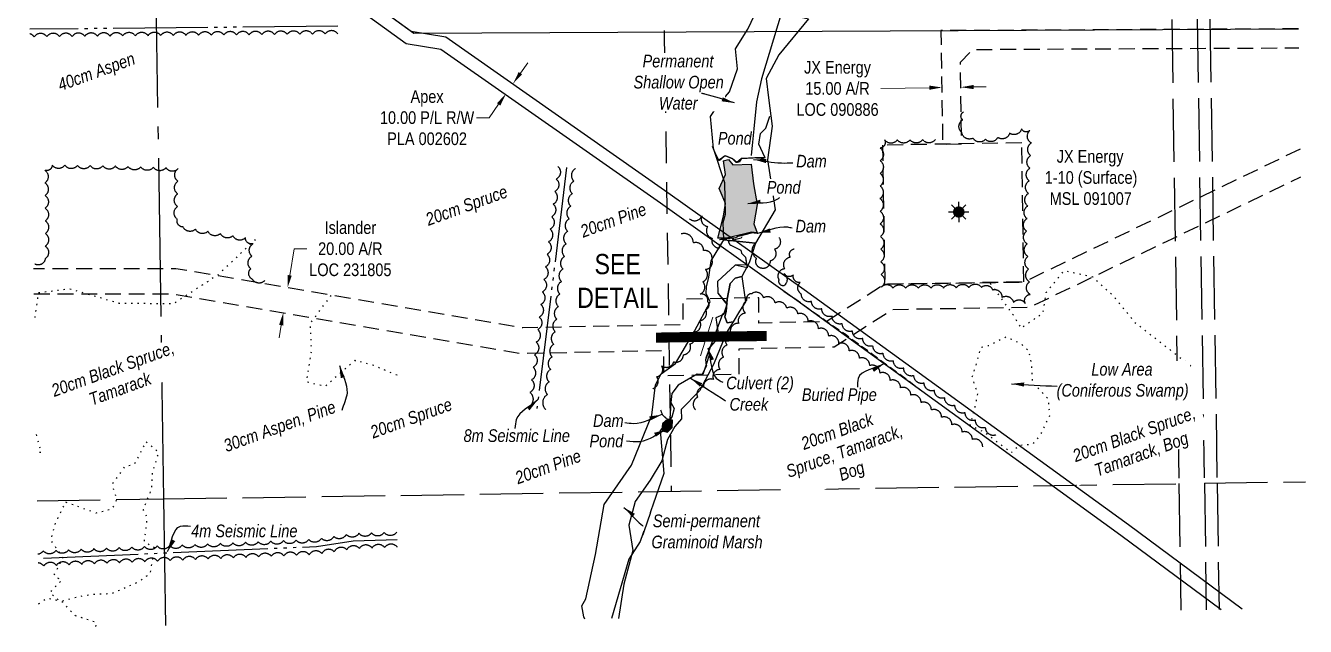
# Model space of a CAD drawing. Extents: x 564727 to 568675, y 6216178 to 6219010.
# Drawn here: x 565521 to 566532, y 6216178 to 6216653 of the extents above; entities that cross this region are included whole.
import ezdxf

# ---------------------------------------------------------------- set-up
doc = ezdxf.new("R2010")
doc.units = 0
doc.header["$LTSCALE"] = 5
for name, pattern in [('0', [1, 1, 0]), ('foc-ACCESSROAD', [3.75, 2.5, -1.25]), ('foc-LSD', [8, 5, -3]), ('foc-QUARTERLINE', [33, 25, -3, 2, -3]), ('foc-SEISMIC', [20.5, 15, -1, 0.5, -1, 0.5, -1, 0.5, -1]), ('foc-TOPO', [1, 0.2, -0.8]), ('foc-UNSURVEYED', [12.5, 10, -2.5]), ('UG_PIPE', [1.875, 1.25, -0.625])]:
    doc.linetypes.add(name, pattern=pattern)
for name, color, linetype, lineweight in [('AS-GENERAL', 48, 'Continuous', 18), ('C-AR-T', 13, 'Continuous', 9), ('F-AR-T', 190, 'Continuous', 9), ('F-RW-T', 190, 'Continuous', 9), ('F-WS-T', 190, 'Continuous', 9), ('T-TEXT', 48, 'Continuous', 18)]:
    doc.layers.add(name, color=color, linetype=linetype, lineweight=lineweight)
for name, color, linetype in [('AS-PIPE-UG', 44, 'UG_PIPE'), ('AS-PIPE-UG-T', 44, 'Continuous'), ('AS-ROADS', 254, 'Continuous'), ('AS-SEISMIC', 224, 'foc-SEISMIC'), ('C-AR', 13, 'foc-ACCESSROAD'), ('DETAIL-T', 7, 'Continuous'), ('F-AR', 190, 'foc-ACCESSROAD'), ('F-RW', 190, 'Continuous'), ('F-WS', 190, 'foc-ACCESSROAD'), ('F-WS-S', 190, 'Continuous'), ('L-QSEC', 8, 'foc-QUARTERLINE'), ('L-SECTION-LSD', 7, 'foc-LSD'), ('L-USEC', 7, 'foc-UNSURVEYED'), ('T-BUSH', 110, '0'), ('T-BUSH-T', 110, 'Continuous'), ('T-CREEK', 160, 'Continuous'), ('T-LOW-AREA', 48, 'foc-TOPO'), ('T-LOW-AREA-T', 48, 'Continuous'), ('T-VEGETATION CHANGE', 104, 'foc-TOPO'), ('T-WATER', 160, 'Continuous'), ('T-WATER-H', 133, 'Continuous'), ('T-WATER-T', 170, 'Continuous'), ('WETLAND', 143, 'Continuous'), ('WETLAND-T', 146, 'Continuous')]:
    doc.layers.add(name, color=color, linetype=linetype)
doc.styles.add('80CG', font='ARIALN.TTF', dxfattribs={"height": 10})
doc.styles.add('80L', font='ARIALN.TTF', dxfattribs={"height": 10})
doc.styles.add('80LS', font='ARIALNI.TTF', dxfattribs={"height": 10})
doc.styles.add('foc-LtypeFont', font='ARIALN.TTF', dxfattribs={"height": 7.35})
doc.linetypes.add('foc-TOPO-flowdirection-NOLINE', pattern='A,0,[">",foc-LtypeFont,S=0.3,R=0,X=0,Y=-0.945],-20,[">",foc-LtypeFont,S=0.3,R=0,X=0,Y=-0.945],0', length=20)
doc.dimstyles.new('Compass 5 000', dxfattribs={"dimscale": 5, "dimtxt": 9, "dimasz": 2, "dimexe": 0.2, "dimexo": 0.0625, "dimgap": 0.5, "dimtad": 0, "dimtih": 1, "dimtoh": 1, "dimzin": 0, "dimdsep": 46, "dimtxsty": '80CG', "dimcen": 0.1, "dimse1": 1, "dimse2": 1, "dimclrd": 256, "dimclrt": 256, "dimaunit": 1, "dimadec": 4, "dimazin": 0, "dimtfac": 0.06, "dimtofl": 0, "dimtmove": 0, "dimatfit": 1, "dimfxl": 0.2, "dimtolj": 1, "dimtzin": 0, "dimlwd": -1, "dimarcsym": 0})

# ---------------------------------------------------------------- blocks, each defined once
blk = doc.blocks.new('*D420')
at = {"layer": 'C-AR-T', "transparency": 16777216}
for p, q in [((565729.7, 6216456), (565733.3, 6216477)), ((565733.3, 6216477), (565743.3, 6216477)), ((565723, 6216416.6), (565721.3, 6216406.7))]:
    blk.add_line(p, q, dxfattribs=at)
for points in [[(565728, 6216456.3), (565731.3, 6216455.7), (565728, 6216446.2)], [(565721.3, 6216416.9), (565724.6, 6216416.3), (565724.6, 6216426.5)]]:
    blk.add_solid(points, dxfattribs=at)
at = {"layer": 'C-AR-T', "transparency": 16777216, "insert": (565777.6, 6216477), "char_height": 10, "attachment_point": 5, "style": '80CG'}
blk.add_mtext('\\A1;Islander\\P20.00 A/R\\PLOC 231805', dxfattribs=at)
blk = doc.blocks.new('*D421')
at = {"layer": 'F-AR-T', "transparency": 16777216}
for p, q in [((566235.1, 6216604.3), (566196.8, 6216603.7)), ((566270, 6216604.9), (566280, 6216605))]:
    blk.add_line(p, q, dxfattribs=at)
for points in [[(566235, 6216606), (566235.1, 6216602.7), (566245.1, 6216604.5)], [(566270, 6216606.5), (566270.1, 6216603.2), (566260, 6216604.7)]]:
    blk.add_solid(points, dxfattribs=at)
at = {"layer": 'F-AR-T', "transparency": 16777216, "insert": (566162.5, 6216603.7), "char_height": 10, "attachment_point": 5, "style": '80CG'}
blk.add_mtext('\\A1;JX Energy\\P15.00 A/R^JLOC 090886', dxfattribs=at)
blk = doc.blocks.new('*D423')
at = {"layer": 'F-RW-T', "transparency": 16777216}
for p, q in [((565911.9, 6216615.7), (565917.7, 6216623.9)), ((565894.7, 6216591.2), (565887.3, 6216580.6)), ((565887.3, 6216580.6), (565877.3, 6216580.6))]:
    blk.add_line(p, q, dxfattribs=at)
for points in [[(565910.6, 6216616.7), (565913.3, 6216614.8), (565906.2, 6216607.6)], [(565893.4, 6216592.1), (565896.1, 6216590.2), (565900.5, 6216599.4)]]:
    blk.add_solid(points, dxfattribs=at)
at = {"layer": 'F-RW-T', "transparency": 16777216, "insert": (565838.2, 6216580.6), "char_height": 10, "attachment_point": 5, "style": '80CG'}
blk.add_mtext('\\A1;Apex\\P10.00 P/L R/W^JPLA 002602', dxfattribs=at)
blk = doc.blocks.new('GAS')
h = blk.add_hatch(color=255)
h.dxf.hatch_style = 1
edge = h.paths.add_edge_path()
edge.add_arc((0, 0), 0.9, 0, 360)
for p, q in [((-0.81, 0), (-1.62, 0)), ((-0.57, 0.57), (-1.14, 1.14)), ((0, 0.81), (0, 1.62)), ((0.57, 0.57), (1.14, 1.14)), ((1.62, 0), (0.81, 0)), ((-0.57, -0.57), (-1.14, -1.14)), ((0, -0.81), (0, -1.62)), ((1.14, -1.14), (0.57, -0.57))]:
    blk.add_line(p, q)
blk.add_circle((0, 0), 0.8)

msp = doc.modelspace()

# ---------------------------------------------------------------- hatches: boundary and pattern name
at = {"layer": 'T-WATER-H'}
h = msp.add_hatch(color=256, dxfattribs=at)
h.dxf.hatch_style = 1
h.paths.add_polyline_path([(566099.074, 6216489.538), (566094.523, 6216490.007), (566089.377, 6216488.705), (566074.711, 6216485.45), (566068.051, 6216485.28), (566072.546, 6216502.743), (566073.876, 6216512.79), (566071.487, 6216519.071), (566068.881, 6216524.596), (566073.884, 6216535.688), (566072.29, 6216546.474), (566076.412, 6216547.668), (566079.817, 6216543.389), (566094.159, 6216543.844), (566096.097, 6216528.461), (566099.094, 6216512.002), (566096.487, 6216496.778)])
h = msp.add_hatch(color=256, dxfattribs=at)
h.dxf.hatch_style = 1
h.paths.add_polyline_path([(566028.428, 6216342.184), (566024.256, 6216338.584), (566023.63, 6216334.17), (566024.948, 6216332.806), (566028.058, 6216332.016), (566031.817, 6216335.638), (566032.242, 6216341.612)])

# ---------------------------------------------------------------- linework, layer by layer
at = {"layer": 'AS-GENERAL', "const_width": 1, "flags": 128}
for points in [[(566068.728, 6216546.786), (566070.34, 6216547.599), (566072.533, 6216549.907), (566073.932, 6216550.488), (566079.606, 6216548.146), (566082.483, 6216545.208), (566085.23, 6216545.832), (566086.791, 6216548.341), (566097.291, 6216548.931), (566103.793, 6216548.487), (566105.603, 6216549.278)], [(566099.441, 6216489.24), (566095.044, 6216489.724), (566089.486, 6216488.188), (566084.131, 6216486.999), (566082.078, 6216485.698), (566076.12, 6216485.219), (566069.193, 6216484.187)], [(566027.498, 6216342.659), (566024.145, 6216345.753), (566022.806, 6216349.604)]]:
    msp.add_lwpolyline(points, dxfattribs=at)
at = {"layer": 'AS-GENERAL', "flags": 128}
for points in [[(566054.287, 6216392.425), (566063.862, 6216422.987)], [(566058.55, 6216391.054), (566071.63, 6216424.556)]]:
    msp.add_lwpolyline(points, dxfattribs=at)
at = {"layer": 'AS-PIPE-UG', "flags": 128}
msp.add_lwpolyline([(566120.205, 6216443.353), (566130.298, 6216436.641), (566150.17, 6216422.278), (566168.44, 6216409.654), (566189.214, 6216394.496), (566211.264, 6216378.05), (566228.415, 6216365.325)], dxfattribs=at)
at = {"layer": 'AS-ROADS', "const_width": 7.996, "flags": 128}
msp.add_lwpolyline([(566019.051, 6216406.733), (566062.615, 6216407.521), (566106.454, 6216408.051)], dxfattribs=at)
at = {"layer": 'AS-SEISMIC', "flags": 128}
for points in [[(565767.596, 6216652.868), (565524.359, 6216650.526)], [(565948.493, 6216541.198), (565925.019, 6216350.845)], [(565814.503, 6216247.038), (565779.831, 6216245.962), (565750.833, 6216241.4), (565530.759, 6216232.059)]]:
    msp.add_lwpolyline(points, dxfattribs=at)
at = {"layer": 'C-AR', "flags": 128}
for points in [[(566528.102, 6216555.76), (566309.779, 6216450.744), (566199.83, 6216449.013), (566153.708, 6216419.404), (566100.362, 6216418.289), (566100.362, 6216438.284), (566040.39, 6216437.031), (566040.39, 6216417.035), (565913.939, 6216414.391), (565639.785, 6216461.238), (565527.254, 6216461.238)], [(565527.56, 6216441.247), (565638.089, 6216441.247), (565912.451, 6216394.365), (566024.907, 6216396.716), (566024.907, 6216376.721), (566084.88, 6216377.975), (566084.88, 6216397.97), (566159.763, 6216399.536), (566205.838, 6216429.114), (566314.486, 6216430.825), (566528.442, 6216533.741)]]:
    msp.add_lwpolyline(points, dxfattribs=at)
at = {"layer": 'F-AR', "flags": 128}
msp.add_lwpolyline([(566526.629, 6216650.851), (566244.168, 6216649.433), (566245.581, 6216559.697), (566260.573, 6216559.933), (566259.555, 6216624.522), (566269.393, 6216634.566), (566526.861, 6216635.859)], dxfattribs=at)
at = {"layer": 'F-RW', "flags": 128}
msp.add_lwpolyline([(565521.009, 6216869.516), (565827.652, 6216647.342), (566526.629, 6216650.851)], dxfattribs=at)
at = {"layer": 'F-WS'}
msp.add_lwpolyline([(566199.83, 6216449.013), (566309.766, 6216450.744), (566308.035, 6216560.68), (566198.099, 6216558.949)], close=True, dxfattribs=at)
at = {"layer": 'L-QSEC'}
for p, q in [((565618.315, 6217043.512), (565630.004, 6216279.234)), ((565630.004, 6216279.234), (565631.532, 6216179.292))]:
    msp.add_line(p, q, dxfattribs=at)
at = {"layer": 'L-SECTION-LSD'}
msp.add_line((566018.739, 6217089.528), (566031.116, 6216285.273), dxfattribs=at)
at = {"layer": 'L-USEC'}
for p, q in [((566419.777, 6217095.568), (566432.229, 6216291.312)), ((566439.882, 6217095.88), (566452.335, 6216291.623)), ((566449.939, 6217096.035), (566462.392, 6216291.779)), ((565630.004, 6216279.234), (566432.229, 6216291.312)), ((566432.229, 6216291.312), (566433.777, 6216191.369)), ((566452.335, 6216291.614), (566532.173, 6216292.816)), ((566452.335, 6216291.623), (566453.882, 6216191.672)), ((566462.392, 6216291.779), (566463.94, 6216191.823)), ((565530.061, 6216277.729), (565630.004, 6216279.234))]:
    msp.add_line(p, q, dxfattribs=at)
at = {"layer": 'T-BUSH', "flags": 128}
for points in [[(565767.654, 6216646.871, 0.52056705), (565757.659, 6216646.775, 0.52056705), (565747.664, 6216646.679, 0.52056705), (565737.669, 6216646.582, 0.52056705), (565727.674, 6216646.486, 0.52056705), (565717.679, 6216646.39, 0.52056705), (565707.684, 6216646.294, 0.52056705), (565697.689, 6216646.197, 0.52056705), (565687.694, 6216646.101, 0.52056705), (565677.699, 6216646.005, 0.52056705), (565667.704, 6216645.909, 0.52056705), (565657.709, 6216645.812, 0.52056705), (565647.714, 6216645.716, 0.52056705), (565637.719, 6216645.62, 0.52056705), (565627.724, 6216645.524, 0.52056705), (565617.729, 6216645.428, 0.52056705), (565607.734, 6216645.331, 0.52056705), (565597.739, 6216645.235, 0.52056705), (565587.744, 6216645.139, 0.52056705), (565577.749, 6216645.043, 0.52056705), (565567.754, 6216644.946, 0.52056705), (565557.759, 6216644.85, 0.52056705), (565547.764, 6216644.754, 0.52056705), (565537.769, 6216644.658, 0.52056705), (565527.774, 6216644.561, 0.17276972), (565524.414, 6216646.901, 0.17276972)], [(566239.745, 6216563.393, -0.52056705), (566229.75, 6216563.308, -0.52056705), (566219.754, 6216563.223, -0.52056705), (566209.759, 6216563.138, -0.52056705), (566199.764, 6216563.054, -0.52056705), (566196.168, 6216556.605, -0.52056705), (566196.136, 6216546.609, -0.52056705), (566196.105, 6216536.614, -0.52056705), (566196.074, 6216526.619, -0.52056705), (566196.042, 6216516.623, -0.52056705), (566196.092, 6216506.628, -0.52056705), (566196.267, 6216496.634, -0.52056705), (566196.443, 6216486.641, -0.52056705), (566196.618, 6216476.647, -0.52056705), (566196.794, 6216466.653, -0.52056705), (566196.969, 6216456.659, -0.52056705), (566197.145, 6216446.665, -0.52056705), (566206.36, 6216445.882, -0.52056705), (566216.355, 6216445.893, -0.52056705), (566226.351, 6216445.905, -0.52056705), (566236.346, 6216445.917, -0.52056705), (566246.341, 6216445.979, -0.52056705), (566256.335, 6216446.172, -0.52056705), (566266.328, 6216446.366, -0.52056705), (566276.322, 6216446.559, -0.52056705), (566285.073, 6216444.576, -0.52056705), (566292.37, 6216438.528, -0.52056705), (566301.553, 6216434.581, -0.52056705), (566310.793, 6216433.823, -0.52056705), (566314.666, 6216440.94, -0.52056705), (566314.086, 6216450.918, -0.52056705), (566313.506, 6216460.897, -0.52056705), (566312.926, 6216470.876, -0.52056705), (566312.346, 6216480.854, -0.52056705), (566311.766, 6216490.833, -0.52056705), (566312.213, 6216500.812, -0.52056705), (566312.784, 6216510.791, -0.52056705), (566313.355, 6216520.77, -0.52056705), (566313.926, 6216530.749, -0.52056705), (566314.497, 6216540.728, -0.52056705), (566315.069, 6216550.707, -0.52056705), (566315.64, 6216560.687, -0.52056705), (566314.544, 6216570.617, -0.52056705), (566307.909, 6216571.73, -0.52056705), (566298.493, 6216568.375, -0.52056705), (566289.077, 6216565.021, -0.52056705), (566279.35, 6216563.563, -0.52056705), (566269.539, 6216564.46, -0.52056705), (566260.653, 6216569.037, -0.52056705), (566261.395, 6216578.871, -0.52056705), (566262.002, 6216585.208, -0.52056705)], [(565710, 6216452.001, -0.52056705), (565700.052, 6216452.973, -0.52056705), (565698.903, 6216461.187, -0.52056705), (565699.863, 6216471.136, -0.52056705), (565700.822, 6216481.085, -0.52056705), (565694.625, 6216485.594, -0.52056705), (565684.781, 6216487.332, -0.52056705), (565674.938, 6216489.07, -0.52056705), (565665.095, 6216490.808, -0.52056705), (565655.252, 6216492.546, -0.52056705), (565645.408, 6216494.284, -0.52056705), (565640.867, 6216500.398, -0.52056705), (565641.027, 6216510.393, -0.52056705), (565641.186, 6216520.387, -0.52056705), (565641.345, 6216530.381, -0.52056705), (565641.504, 6216540.375, -0.52056705), (565631.955, 6216541.129, -0.52056705), (565621.965, 6216541.464, -0.52056705), (565611.975, 6216541.798, -0.52056705), (565601.986, 6216542.133, -0.52056705), (565591.996, 6216542.467, -0.52056705), (565582.003, 6216542.663, -0.52056705), (565572.008, 6216542.786, -0.52056705), (565562.013, 6216542.909, -0.52056705), (565552.018, 6216543.032, -0.52056705), (565542.024, 6216543.155, -0.52056705), (565536.221, 6216539.072, -0.52056705), (565536.312, 6216529.077, -0.52056705), (565536.403, 6216519.082, -0.52056705), (565536.494, 6216509.087, -0.52056705), (565536.585, 6216499.092, -0.52056705), (565536.604, 6216489.097, -0.52056705), (565536.569, 6216479.101, -0.52056705), (565536.533, 6216469.106, -0.52056705), (565528.32, 6216464.858, -0.52056705)], [(565941.549, 6216542.054, -0.52056705), (565940.325, 6216532.134, -0.52056705), (565939.102, 6216522.214, -0.52056705), (565937.879, 6216512.293, -0.52056705), (565936.655, 6216502.373, -0.52056705), (565935.432, 6216492.453, -0.52056705), (565934.209, 6216482.533, -0.52056705), (565932.985, 6216472.612, -0.52056705), (565931.762, 6216462.692, -0.52056705), (565930.539, 6216452.772, -0.52056705), (565929.315, 6216442.851, -0.52056705), (565928.092, 6216432.931, -0.52056705), (565926.869, 6216423.011, -0.52056705), (565925.645, 6216413.091, -0.52056705), (565924.422, 6216403.17, -0.52056705), (565923.198, 6216393.25, -0.52056705), (565921.975, 6216383.33, -0.52056705), (565920.752, 6216373.409, -0.52056705), (565919.528, 6216363.489, -0.52056705), (565918.075, 6216351.701, -0.52056705)], [(565955.437, 6216540.342, 0.52056705), (565954.214, 6216530.421, 0.52056705), (565952.99, 6216520.501, 0.52056705), (565951.767, 6216510.581, 0.52056705), (565950.544, 6216500.66, 0.52056705), (565949.32, 6216490.74, 0.52056705), (565948.097, 6216480.82, 0.52056705), (565946.874, 6216470.9, 0.52056705), (565945.65, 6216460.979, 0.52056705), (565944.427, 6216451.059, 0.52056705), (565943.204, 6216441.139, 0.52056705), (565941.98, 6216431.218, 0.52056705), (565940.757, 6216421.298, 0.52056705), (565939.534, 6216411.378, 0.52056705), (565938.31, 6216401.458, 0.52056705), (565937.087, 6216391.537, 0.52056705), (565935.864, 6216381.617, 0.52056705), (565934.64, 6216371.697, 0.52056705), (565933.417, 6216361.776, 0.52056705), (565931.963, 6216349.989, 0.52056705)], [(566045.654, 6216500.704, 0.52056705), (566055.378, 6216503.018, 0.52056705), (566059.927, 6216494.665, 0.52056705), (566063.446, 6216485.381, 0.52056705), (566069.157, 6216477.646, 0.52056705), (566068.563, 6216480.521, 0.52056705)], [(566016.457, 6216366.356, 0.52056705), (566019.616, 6216375.839, 0.52056705), (566023.633, 6216384.463, 0.52056705), (566033.122, 6216387.604, 0.52056705), (566040.707, 6216393.229, 0.52056705), (566045.918, 6216401.722, 0.52056705), (566049.434, 6216411.079, 0.52056705), (566053.609, 6216420.133, 0.52056705), (566058.418, 6216428.895, 0.52056705), (566060.076, 6216435.15, 0.52056705), (566054.002, 6216441.182, 0.52056705), (566056.078, 6216450.959, 0.52056705), (566058.153, 6216460.737, 0.52056705), (566063.236, 6216468.493, 0.52056705), (566056.631, 6216475.69, 0.52056705), (566048.586, 6216481.623, 0.52056705), (566038.998, 6216488.695, 0.52056705)], [(566116.303, 6216485.943, -0.52056705), (566112.759, 6216476.597, -0.52056705), (566109.215, 6216467.251, -0.52056705), (566102.378, 6216461.658, -0.52056705), (566098.535, 6216469.309, -0.52056705), (566098.492, 6216482.176, -0.52056705)], [(566287.615, 6216329.782, -0.52056705), (566279.524, 6216335.651, -0.52056705), (566271.433, 6216341.52, -0.52056705), (566263.342, 6216347.389, -0.52056705), (566255.251, 6216353.258, -0.52056705), (566247.16, 6216359.127, -0.52056705), (566239.069, 6216364.996, -0.52056705), (566230.978, 6216370.865, -0.52056705), (566222.887, 6216376.734, -0.52056705), (566214.796, 6216382.603, -0.52056705), (566206.705, 6216388.472, -0.52056705), (566198.614, 6216394.341, -0.52056705), (566190.523, 6216400.21, -0.52056705), (566182.432, 6216406.079, -0.52056705), (566174.341, 6216411.948, -0.52056705), (566166.25, 6216417.817, -0.52056705), (566158.159, 6216423.686, -0.52056705), (566150.068, 6216429.555, -0.52056705), (566141.977, 6216435.424, -0.52056705), (566133.886, 6216441.293, -0.52056705), (566133.036, 6216450.303, -0.52056705), (566127.61, 6216456.37, -0.52056705), (566120.214, 6216457.493, -0.52056705), (566119.957, 6216447.676, -0.52056705), (566116.371, 6216452.434, -0.52056705), (566120.745, 6216461.422, -0.52056705), (566125.119, 6216470.409, -0.52056705), (566128.292, 6216476.929, -0.52056705)], [(566277.213, 6216320.405, 0.52056705), (566269.101, 6216326.244, 0.52056705), (566260.988, 6216332.083, 0.52056705), (566252.875, 6216337.921, 0.52056705), (566244.762, 6216343.76, 0.52056705), (566236.649, 6216349.599, 0.52056705), (566228.536, 6216355.438, 0.52056705), (566220.424, 6216361.276, 0.52056705), (566212.311, 6216367.115, 0.52056705), (566204.198, 6216372.954, 0.52056705), (566196.085, 6216378.792, 0.52056705), (566187.972, 6216384.631, 0.52056705), (566179.859, 6216390.47, 0.52056705), (566171.747, 6216396.309, 0.52056705), (566163.634, 6216402.147, 0.52056705), (566155.521, 6216407.986, 0.52056705), (566147.408, 6216413.825, 0.52056705), (566139.295, 6216419.664, 0.52056705), (566131.182, 6216425.502, 0.52056705), (566122.366, 6216430.112, 0.52056705), (566113.223, 6216434.15, 0.52056705), (566104.079, 6216438.187, 0.52056705), (566094.681, 6216441.495, 0.52056705), (566090.706, 6216435.977, 0.52056705), (566089.887, 6216426.015, 0.52056705), (566084.4, 6216418.037, 0.52056705), (566077.946, 6216410.451, 0.52056705), (566075.22, 6216400.834, 0.52056705), (566072.493, 6216391.218, 0.52056705), (566069.767, 6216381.602, 0.52056705), (566064.449, 6216373.759, 0.52056705), (566056.47, 6216367.739, 0.52056705), (566051.976, 6216359.625, 0.52056705), (566050.387, 6216349.604, 0.52056705)], [(565814.317, 6216253.032, -0.52056705), (565804.326, 6216252.722, -0.52056705), (565794.336, 6216252.412, -0.52056705), (565784.345, 6216252.102, -0.52056705), (565774.412, 6216251.18, -0.52056705), (565764.538, 6216249.627, -0.52056705), (565754.664, 6216248.074, -0.52056705), (565744.728, 6216247.144, -0.52056705), (565734.741, 6216246.72, -0.52056705), (565724.755, 6216246.296, -0.52056705), (565714.768, 6216245.872, -0.52056705), (565704.782, 6216245.448, -0.52056705), (565694.796, 6216245.024, -0.52056705), (565684.809, 6216244.6, -0.52056705), (565674.823, 6216244.176, -0.52056705), (565664.836, 6216243.752, -0.52056705), (565654.85, 6216243.328, -0.52056705), (565644.863, 6216242.905, -0.52056705), (565634.877, 6216242.481, -0.52056705), (565624.89, 6216242.057, -0.52056705), (565614.904, 6216241.633, -0.52056705), (565604.918, 6216241.209, -0.52056705), (565594.931, 6216240.785, -0.52056705), (565584.945, 6216240.361, -0.52056705), (565574.958, 6216239.937, -0.52056705), (565564.972, 6216239.513, -0.52056705), (565554.985, 6216239.09, -0.52056705), (565544.999, 6216238.666, -0.52056705), (565535.012, 6216238.242, -0.21966017), (565530.707, 6216235.483, -0.21966017)], [(565814.689, 6216241.044, 0.52056705), (565804.698, 6216240.734, 0.52056705), (565794.708, 6216240.424, 0.52056705), (565784.717, 6216240.113, 0.52056705), (565774.793, 6216239.098, 0.52056705), (565764.919, 6216237.545, 0.52056705), (565755.045, 6216235.992, 0.52056705), (565745.099, 6216235.154, 0.52056705), (565735.113, 6216234.73, 0.52056705), (565725.127, 6216234.306, 0.52056705), (565715.14, 6216233.882, 0.52056705), (565705.154, 6216233.458, 0.52056705), (565695.167, 6216233.034, 0.52056705), (565685.181, 6216232.611, 0.52056705), (565675.194, 6216232.187, 0.52056705), (565665.208, 6216231.763, 0.52056705), (565655.221, 6216231.339, 0.52056705), (565645.235, 6216230.915, 0.52056705), (565635.248, 6216230.491, 0.52056705), (565625.262, 6216230.067, 0.52056705), (565615.276, 6216229.643, 0.52056705), (565605.289, 6216229.219, 0.52056705), (565595.303, 6216228.796, 0.52056705), (565585.316, 6216228.372, 0.52056705), (565575.33, 6216227.948, 0.52056705), (565565.343, 6216227.524, 0.52056705), (565555.357, 6216227.1, 0.52056705), (565545.37, 6216226.676, 0.52056705), (565535.384, 6216226.252, 0.22175097), (565530.811, 6216228.639, 0.22175097)]]:
    msp.add_lwpolyline(points, format="xyb", dxfattribs=at)
at = {"layer": 'T-CREEK', "flags": 128}
msp.add_lwpolyline([(566058.959, 6216384.793), (566058.334, 6216389.436), (566071.984, 6216425.566), (566073.28, 6216426.664), (566075.331, 6216433.141)], dxfattribs=at)
at = {"layer": 'T-LOW-AREA', "flags": 128}
msp.add_lwpolyline([(566316.634, 6216372.926), (566316.041, 6216384.37), (566313.879, 6216395.835), (566307.578, 6216401.898), (566295.514, 6216407.153), (566282.324, 6216400.414), (566275.557, 6216398.756), (566272.186, 6216386.252), (566268.657, 6216375.337), (566273.216, 6216362.588), (566270.15, 6216348.057), (566267.114, 6216337.568), (566279.094, 6216331.75), (566299.935, 6216315.833), (566305.866, 6216321.703), (566317.086, 6216322.715), (566323.045, 6216330.185), (566330.241, 6216345.166), (566329.26, 6216357.914), (566319.737, 6216368.215)], dxfattribs=at)
at = {"layer": 'T-VEGETATION CHANGE', "flags": 128}
for points in [[(565702.503, 6216484.276), (565673.175, 6216456.465), (565637.685, 6216433.429), (565595.115, 6216433.763), (565556.057, 6216445.162), (565531, 6216442.113), (565527.881, 6216420.204)], [(566283.23, 6216449.498), (566301.963, 6216423.698), (566307.347, 6216414.304), (566324.909, 6216426.234), (566327.371, 6216442.466), (566341.557, 6216459.67), (566363.967, 6216454.978), (566380.062, 6216440.118), (566397.356, 6216418.924), (566441.733, 6216384.289)], [(565814.526, 6216377.025), (565794.526, 6216385.23), (565781.518, 6216388.83), (565769.526, 6216378.535), (565757.426, 6216368.031), (565743.047, 6216371.747), (565746.978, 6216396.229), (565745.906, 6216417.981), (565762.487, 6216440.056)], [(565529.26, 6216330.087), (565533.327, 6216315.943), (565529.482, 6216315.566)], [(565623.065, 6216240.588), (565614.869, 6216245.245), (565617.247, 6216264.34), (565614.02, 6216270.777), (565620.494, 6216286.806), (565621.494, 6216301.184), (565626.293, 6216315.911), (565616.01, 6216324.47), (565606.809, 6216306.427), (565598.985, 6216304.543), (565589.224, 6216290.811), (565593.016, 6216278.85), (565589.285, 6216271.139), (565576.706, 6216268.057), (565552.408, 6216276.712), (565544.433, 6216260.02), (565540.851, 6216246.538), (565550.409, 6216232.649), (565543.206, 6216218.937), (565549.466, 6216214.811), (565539.987, 6216205.264), (565548.692, 6216198.275), (565563.485, 6216202.184), (565575.08, 6216204.06), (565588.74, 6216204.442), (565609.008, 6216213.202), (565619.549, 6216220.253), (565622.058, 6216235.046)], [(565531.305, 6216196.377), (565538.356, 6216201.021), (565549.494, 6216198.099), (565560.239, 6216187.057), (565576.663, 6216181.798), (565576.314, 6216178.459)]]:
    msp.add_lwpolyline(points, dxfattribs=at)
at = {"layer": 'T-WATER', "flags": 128}
for points in [[(566211.307, 6217160.735), (566157.359, 6217080.811), (566136.379, 6217044.845), (566130.384, 6217030.858), (566092.421, 6216971.914), (566082.43, 6216948.935), (566080.432, 6216922.96), (566081.431, 6216886.995), (566099.414, 6216795.083), (566121.393, 6216723.152), (566124.39, 6216697.177), (566121.393, 6216674.199), (566102.411, 6216611.258), (566098.415, 6216593.275), (566094.156, 6216550.686)], [(566063.545, 6216558.193), (566065.499, 6216553.229), (566068.567, 6216546.964), (566072.549, 6216549.91), (566073.815, 6216550.755), (566079.614, 6216548.462), (566082.832, 6216545.563), (566086.639, 6216548.529), (566097.421, 6216549.115), (566105.024, 6216549.406), (566100.219, 6216559.575), (566101.518, 6216568.007), (566105.911, 6216572.318), (566109, 6216581.909)], [(566099.074, 6216489.538), (566094.523, 6216490.007), (566089.377, 6216488.705), (566074.711, 6216485.45), (566068.051, 6216485.28), (566072.546, 6216502.743), (566073.876, 6216512.79), (566071.487, 6216519.071), (566068.881, 6216524.596), (566073.884, 6216535.688), (566072.29, 6216546.474), (566076.412, 6216547.668), (566079.817, 6216543.389), (566094.159, 6216543.844), (566096.097, 6216528.461), (566099.094, 6216512.002), (566096.487, 6216496.778)], [(566086.809, 6216486.45), (566086.301, 6216485.304), (566076.096, 6216482.775), (566077.371, 6216480.477), (566078.211, 6216479.749), (566086.162, 6216475.907), (566086.592, 6216473.602), (566089.785, 6216470.465), (566091.236, 6216461.944), (566081.667, 6216464.097), (566067.544, 6216451.004), (566067.86, 6216441.923), (566075.331, 6216433.141)], [(566058.959, 6216384.793), (566055.591, 6216377.637), (566051.613, 6216377.785), (566036.535, 6216369.048), (566031.676, 6216362.697), (566030.893, 6216355.389), (566033.477, 6216350.843), (566031.497, 6216343.819), (566029.884, 6216341.966)], [(566028.428, 6216342.184), (566024.256, 6216338.584), (566023.63, 6216334.17), (566024.948, 6216332.806), (566028.058, 6216332.016), (566031.817, 6216335.638), (566032.242, 6216341.612)]]:
    msp.add_lwpolyline(points, dxfattribs=at)
for points in [[(566099.074, 6216489.538), (566094.523, 6216490.007), (566089.377, 6216488.705), (566074.711, 6216485.45), (566068.051, 6216485.28), (566072.546, 6216502.743), (566073.876, 6216512.79), (566071.487, 6216519.071), (566068.881, 6216524.596), (566073.884, 6216535.688), (566072.29, 6216546.474), (566076.412, 6216547.668), (566079.817, 6216543.389), (566094.159, 6216543.844), (566096.097, 6216528.461), (566099.094, 6216512.002), (566096.487, 6216496.778)], [(566028.428, 6216342.184), (566024.256, 6216338.584), (566023.63, 6216334.17), (566024.948, 6216332.806), (566028.058, 6216332.016), (566031.817, 6216335.638), (566032.242, 6216341.612)]]:
    msp.add_lwpolyline(points, close=True, dxfattribs=at)
at = {"layer": 'T-WATER', "linetype": 'foc-TOPO-flowdirection-NOLINE', "ltscale": 1.1, "flags": 128}
msp.add_lwpolyline([(566086.809, 6216486.45), (566086.301, 6216485.304), (566076.096, 6216482.775), (566077.371, 6216480.477), (566078.211, 6216479.749), (566086.162, 6216475.907), (566086.592, 6216473.602), (566089.785, 6216470.465), (566090.704, 6216464.302), (566081.667, 6216464.097), (566067.544, 6216451.004), (566067.86, 6216441.923), (566074.957, 6216432.901), (566072.407, 6216424.926), (566066.418, 6216422.489), (566067.863, 6216411.992), (566065.738, 6216403.886), (566060.392, 6216397.742), (566061.045, 6216392.96), (566058.502, 6216384.842), (566058.502, 6216384.842), (566055.98, 6216377.623), (566051.613, 6216377.785), (566036.535, 6216369.048), (566031.676, 6216362.697), (566030.893, 6216355.389), (566030.095, 6216342.469), (566031.497, 6216343.819), (566030.095, 6216342.469)], dxfattribs=at)
at = {"layer": 'WETLAND'}
for points in [[(566072.612, 6216483.989), (566072.067, 6216497.723), (566073.967, 6216504.416), (566073.588, 6216529.063), (566064.49, 6216556.242), (566062.098, 6216581.524), (566067.972, 6216590.276), (566077.154, 6216601.079), (566083.553, 6216619.167), (566081.972, 6216635.134), (566091.749, 6216650.609), (566099.831, 6216667.723), (566139.528, 6216658.84), (566116.098, 6216630.328), (566106.238, 6216611.643), (566108.087, 6216596.222), (566110.751, 6216573.994), (566107.238, 6216547.371), (566110.365, 6216527.078), (566113.358, 6216507.654), (566097.738, 6216481.344), (566072.612, 6216483.989)], [(566074.447, 6216427.389), (566075.366, 6216437.133), (566077.69, 6216449.514), (566081.685, 6216453.65), (566086.823, 6216455.041), (566089.8, 6216435.097), (566085.151, 6216427.583), (566080.019, 6216419.288), (566075.423, 6216418.427), (566073.495, 6216423.071), (566074.447, 6216427.389)]]:
    msp.add_lwpolyline(points, close=True, dxfattribs=at)
msp.add_lwpolyline([(565962.726, 6216184.277), (565961.959, 6216185.954), (565960.379, 6216194.691), (565963.672, 6216200.171), (565971.314, 6216235.189), (565978.049, 6216274.94), (565999.608, 6216305.923), (566015.694, 6216345.484), (566018.663, 6216369.518), (566023.203, 6216378.25), (566034.429, 6216386.419), (566049.394, 6216411.969), (566062.004, 6216435.059), (566058.731, 6216441.639), (566059.095, 6216446.887), (566060.794, 6216454.622), (566062.562, 6216467.476), (566072.612, 6216483.989), (566097.738, 6216481.344), (566092.667, 6216465.792), (566088.955, 6216458.963), (566086.823, 6216455.041), (566081.685, 6216453.65), (566077.69, 6216449.514), (566075.366, 6216437.133), (566074.447, 6216427.389), (566073.495, 6216423.071), (566075.423, 6216418.427), (566080.019, 6216419.288), (566074.815, 6216410.879), (566074.507, 6216410.116), (566064.524, 6216385.4), (566053.493, 6216364.574), (566039.01, 6216349.877), (566039.326, 6216342.571), (566033.967, 6216336.473), (566028.041, 6216326.202), (566023.624, 6216309.475), (566014.513, 6216294.009), (566002.753, 6216277.17), (565997.699, 6216258.435), (566000.676, 6216238.49), (565993.742, 6216211.729), (565989.566, 6216184.681)], dxfattribs=at)

# ---------------------------------------------------------------- block references
at = {"layer": 'F-WS-S', "xscale": 4.997720000000016, "yscale": 4.997720000000016, "zscale": 4.997720000000016}
msp.add_blockref('GAS', (566258.243, 6216506.057), dxfattribs=at)

# ---------------------------------------------------------------- texts
at = {"layer": 'AS-SEISMIC', "char_height": 9.99544, "attachment_point": 1, "style": '80L'}
for s, insert in [('{\\fArial Narrow|b0|i1|c0|p34;8m Seismic Line}', (565867.065, 6216334.275)), ('{\\fArial Narrow|b0|i1|c0|p34;4m Seismic Line}', (565651.796, 6216258.946))]:
    msp.add_mtext_dynamic_manual_height_columns(s, width=85.81404, gutter_width=50, heights=[0], dxfattribs=dict(at, insert=insert))
at = {"layer": 'F-WS-T', "insert": (566325.563, 6216555.021), "char_height": 9.99544, "attachment_point": 1, "style": '80L'}
msp.add_mtext_dynamic_manual_height_columns('\\pi10.10288;JX Energy\\P\\pi0.68017;1-10 (Surface)\\P\\pi4.54267;MSL 091007', width=72.62387, gutter_width=50, heights=[0], dxfattribs=at)
at = {"layer": 'T-TEXT', "char_height": 9.99544, "attachment_point": 1, "style": '80L'}
for s, width, insert in [('{\\fArial Narrow|b0|i1|c0|p34;Dam}', 0.58705, (566129.82, 6216551.261)), ('{\\fArial Narrow|b0|i1|c0|p34;Dam}', 0.58705, (566129.293, 6216499.886)), ('{\\fArial Narrow|b0|i1|c0|p34;Culvert (2)}', 52.87942, (566074.571, 6216375.899)), ('{\\fArial Narrow|b0|i1|c0|p34;Dam}', 0.58705, (565969.33, 6216346.138))]:
    msp.add_mtext_dynamic_manual_height_columns(s, width=width, gutter_width=50, heights=[0], dxfattribs=dict(at, insert=insert))
at = {"layer": 'T-WATER-T', "char_height": 9.99544, "attachment_point": 1, "style": '80L'}
for s, width, insert in [('{\\fArial Narrow|b0|i1|c0|p34;Creek}', 31.25962, (566077.23, 6216359.008)), ('{\\fArial Narrow|b0|i1|c0|p34;Pond}', 27.41241, (565966.51, 6216330.06))]:
    msp.add_mtext_dynamic_manual_height_columns(s, width=width, gutter_width=50, heights=[0], dxfattribs=dict(at, insert=insert))

# ---------------------------------------------------------------- dimensions: what is measured, and where the dimension line sits
at = {"layer": 'C-AR-T'}
dim = msp.add_linear_dim(base=(565728.004, 6216446.164), p1=(565694.795, 6216431.558), p2=(565698.162, 6216451.263), angle=80.303067, text='Islander\\P20.00 A/R\\PLOC 231805', dimstyle='Compass 5 000', dxfattribs=at)
dim.commit()
dim.dimension.update_dxf_attribs({"geometry": '*D420', "text_midpoint": (565777.604, 6216476.973), "dimtype": 161})
at = {"layer": 'F-AR-T'}
dim = msp.add_linear_dim(base=(566245.05, 6216604.485), p1=(566259.848, 6216617.084), p2=(566244.857, 6216616.849), angle=180.8958, text='JX Energy\\P15.00 A/R^JLOC 090886', dimstyle='Compass 5 000', dxfattribs=at)
dim.commit()
dim.dimension.update_dxf_attribs({"geometry": '*D421', "text_midpoint": (566162.501, 6216603.731), "dimtype": 161})
at = {"layer": 'F-RW-T'}
dim = msp.add_linear_dim(base=(565900.461, 6216599.377), p1=(565943.317, 6216581.505), p2=(565937.574, 6216573.324), angle=234.932445, text='Apex\\P10.00 P/L R/W^JPLA 002602', dimstyle='Compass 5 000', dxfattribs=at)
dim.commit()
dim.dimension.update_dxf_attribs({"geometry": '*D423', "text_midpoint": (565838.171, 6216580.567), "dimtype": 161})

# ---------------------------------------------------------------- leaders
at = {"layer": 'AS-SEISMIC', "path_type": 1}
for points in [[(565925.421, 6216357.281), (565908.723, 6216341.907), (565907.551, 6216335.025)], [(565633.236, 6216237.7), (565643.464, 6216257.787), (565651.285, 6216257.787)]]:
    msp.add_leader(points, dimstyle='Compass 5 000', override={"dimgap": 0.5, "dimtad": 0}, dxfattribs=at)
at = {"layer": 'T-BUSH-T', "path_type": 1}
msp.add_leader([(565768.946, 6216384.809), (565774.95, 6216363.055), (565770.823, 6216349.177)], dimstyle='Compass 5 000', override={"dimgap": 0.5, "dimtad": 0}, dxfattribs=at)
at = {"layer": 'T-TEXT', "path_type": 1}
for points in [[(566096.197, 6216547.657), (566118.242, 6216544.811), (566127.108, 6216544.974)], [(566099.541, 6216489.434), (566122.9, 6216494.238), (566126.581, 6216493.598)], [(566060.025, 6216398.565), (566069.193, 6216372.8), (566071.961, 6216371.59)], [(566023.739, 6216345.893), (566001.262, 6216338.669), (565994.352, 6216339.383)]]:
    msp.add_leader(points, dimstyle='Compass 5 000', override={"dimgap": 0.5, "dimtad": 0}, dxfattribs=at)
at = {"layer": 'T-WATER-T', "path_type": 1}
for points in [[(566091.727, 6216512.694), (566114.844, 6216516.16), (566117.027, 6216517.572)], [(566046.32, 6216374.718), (566073.943, 6216356.872)], [(566027.365, 6216334.179), (566006.239, 6216324.433), (565995.88, 6216324.839)]]:
    msp.add_leader(points, dimstyle='Compass 5 000', override={"dimgap": 0.5, "dimtad": 0}, dxfattribs=at)
at = {"layer": 'WETLAND-T', "path_type": 1}
msp.add_leader([(565993.698, 6216272.543), (566014.282, 6216255.631), (566018.511, 6216255.068)], dimstyle='Compass 5 000', override={"dimgap": 0.5, "dimtad": 0}, dxfattribs=at)

# ---------------------------------------------------------------- next in the draw order: texts
at = {"layer": 'AS-PIPE-UG-T', "insert": (566134.318, 6216366.67), "char_height": 9.99544, "attachment_point": 1, "style": '80L', "bg_fill": 3, "box_fill_scale": 1.15, "bg_fill_color": 256, "bg_fill_true_color": 256, "bg_fill_transparency": 0}
msp.add_mtext_dynamic_manual_height_columns('{\\fArial Narrow|b0|i1|c0|p34;Buried Pipe}', width=60.31268, gutter_width=50, heights=[0], dxfattribs=at)
at = {"layer": 'WETLAND', "insert": (566000.861, 6216630.386), "char_height": 9.99544, "attachment_point": 1, "style": '80L', "bg_fill": 3, "box_fill_scale": 1.15, "bg_fill_color": 256, "bg_fill_true_color": 256, "bg_fill_transparency": 0}
msp.add_mtext_dynamic_manual_height_columns('\\pi7.62073;{\\fArial Narrow|b0|i1|c0|p34;Permanent \\P\\pi0.47188;Shallow Open \\P\\pi20.52071;Water}', width=71.14366, gutter_width=50, heights=[0], dxfattribs=at)

# ---------------------------------------------------------------- next in the draw order: linework, layer by layer
at = {"layer": 'AS-PIPE-UG', "flags": 128}
msp.add_lwpolyline([(566120.205, 6216443.353), (566130.298, 6216436.641), (566150.17, 6216422.278), (566168.44, 6216409.654), (566189.214, 6216394.496), (566211.264, 6216378.05), (566228.415, 6216365.325)], dxfattribs=at)
at = {"layer": 'F-RW', "flags": 128}
for points in [[(566482.173, 6216192.098), (566392.298, 6216258.734), (566136.247, 6216444.414), (566028.464, 6216521.346), (565852.974, 6216644.346), (565825.712, 6216648.747), (565595.779, 6216815.342), (565521.009, 6216869.516)], [(565521.2, 6216857.034), (565589.914, 6216807.248), (565821.773, 6216639.258), (565849.116, 6216634.844), (566022.692, 6216513.185), (566130.409, 6216436.3), (566386.387, 6216250.673), (566465.724, 6216191.85)]]:
    msp.add_lwpolyline(points, dxfattribs=at)
at = {"layer": 'T-WATER', "flags": 128}
msp.add_lwpolyline([(566063.545, 6216558.193), (566065.499, 6216553.229), (566068.567, 6216546.964), (566072.549, 6216549.91), (566073.815, 6216550.755), (566079.614, 6216548.462), (566082.832, 6216545.563), (566086.639, 6216548.529), (566097.421, 6216549.115), (566105.024, 6216549.406), (566100.219, 6216559.575), (566101.518, 6216568.007), (566105.911, 6216572.318), (566109, 6216581.909)], dxfattribs=at)

# ---------------------------------------------------------------- next in the draw order: leaders
at = {"layer": 'AS-PIPE-UG-T', "path_type": 1}
msp.add_leader([(566199.152, 6216386.044), (566178.804, 6216374.406), (566178.279, 6216367.486)], dimstyle='Compass 5 000', override={"dimgap": 0.5, "dimtad": 0}, dxfattribs=at)
at = {"layer": 'WETLAND', "path_type": 1}
msp.add_leader([(566081.029, 6216592.265), (566057.647, 6216599.221), (566055.141, 6216599.778)], dimstyle='Compass 5 000', override={"dimgap": 0.5, "dimtad": 0}, dxfattribs=at)

# ---------------------------------------------------------------- next in the draw order: texts
at = {"layer": 'DETAIL-T', "color": 3, "insert": (565988.841, 6216451.561), "char_height": 15.9928, "width": 63.60739, "attachment_point": 5, "style": '80CG', "bg_fill": 3, "box_fill_scale": 1, "bg_fill_color": 256, "bg_fill_transparency": 0}
msp.add_mtext('SEE\\PDETAIL', dxfattribs=at)
at = {"layer": 'T-BUSH-T', "attachment_point": 2, "rotation": 20, "style": '80LS', "bg_fill": 3, "box_fill_scale": 1.15, "bg_fill_color": 256, "bg_fill_true_color": 256, "bg_fill_transparency": 0}
for s, insert, char_height, width in [('40cm Aspen', (565575.151, 6216621.801), 9.9954, 63.47486), ('20cm Spruce', (565867.662, 6216516.008), 9.99544, 67.2794), ('20cm Pine', (565983.644, 6216504.36), 9.9954, 53.91579), ('20cm Black Spruce, Tamarack', (565588.177, 6216386.639), 9.99544, 109.47449), ('30cm Aspen, Pine', (565719.946, 6216341.401), 9.99544, 92.75209), ('20cm Spruce', (565823.91, 6216347.847), 9.99544, 92.75209), ('20cm Black Spruce, Tamarack, Bog', (566160.434, 6216337.399), 9.99544, 100.77708), ('20cm Pine', (565932.097, 6216309.411), 9.9954, 53.91579)]:
    msp.add_mtext(s, dxfattribs=dict(at, insert=insert, char_height=char_height, width=width))
at = {"layer": 'T-LOW-AREA-T', "insert": (566334.537, 6216386.752), "char_height": 9.99544, "attachment_point": 1, "style": '80L', "bg_fill": 3, "box_fill_scale": 1.15, "bg_fill_color": 256, "bg_fill_true_color": 256, "bg_fill_transparency": 0}
msp.add_mtext_dynamic_manual_height_columns('\\pi28.53098;{\\fArial Narrow|b0|i1|c0|p34;Low Area\\P\\pi1.05375;(Coniferous Swamp)}', width=104.83008, gutter_width=50, heights=[0], dxfattribs=at)
at = {"layer": 'T-WATER-T', "char_height": 9.99544, "attachment_point": 1, "style": '80L', "bg_fill": 3, "box_fill_scale": 1.15, "bg_fill_color": 256, "bg_fill_true_color": 256, "bg_fill_transparency": 0}
for width, insert in [(30.21101, (566067.983, 6216569.358)), (27.41241, (566106.582, 6216530.548))]:
    msp.add_mtext_dynamic_manual_height_columns('{\\fArial Narrow|b0|i1|c0|p34;Pond}', width=width, gutter_width=50, heights=[0], dxfattribs=dict(at, insert=insert))
at = {"layer": 'WETLAND-T', "insert": (566010.476, 6216266.901), "char_height": 10, "width": 96.45966, "attachment_point": 1, "style": '80L', "bg_fill": 3, "box_fill_scale": 1.15, "bg_fill_color": 256, "bg_fill_true_color": 256, "bg_fill_transparency": 0}
msp.add_mtext('\\pi6.0743;{\\fArial Narrow|b0|i1|c0|p34;Semi-permanent \\P\\pi4.99995;Graminoid Marsh}', dxfattribs=at)

# ---------------------------------------------------------------- next in the draw order: linework, layer by layer
at = {"layer": 'T-WATER', "linetype": 'foc-TOPO-flowdirection-NOLINE', "flags": 128}
for points in [[(566211.307, 6217160.735), (566157.359, 6217080.811), (566136.379, 6217044.845), (566130.384, 6217030.858), (566092.421, 6216971.914), (566082.43, 6216948.935), (566080.432, 6216922.96), (566081.431, 6216886.995), (566099.414, 6216795.083), (566121.393, 6216723.152), (566124.39, 6216697.177), (566121.393, 6216674.199), (566102.411, 6216611.258), (566098.415, 6216593.275), (566094.156, 6216550.686)], [(566023.733, 6216334.896), (566022.378, 6216333.339), (566025.197, 6216299.266), (566006.503, 6216245.606), (565997.512, 6216231.619), (565983.948, 6216184.597)]]:
    msp.add_lwpolyline(points, dxfattribs=at)
at = {"layer": 'T-WATER', "flags": 128}
msp.add_lwpolyline([(566023.733, 6216334.896), (566022.378, 6216333.339), (566025.197, 6216299.266), (566006.503, 6216245.606), (565997.512, 6216231.619), (565983.948, 6216184.597)], dxfattribs=at)

# ---------------------------------------------------------------- next in the draw order: texts
at = {"layer": 'T-BUSH-T', "insert": (566395.095, 6216335.076), "char_height": 9.99544, "width": 109.47449, "attachment_point": 2, "rotation": 20, "style": '80LS', "bg_fill": 3, "box_fill_scale": 1.15, "bg_fill_color": 256, "bg_fill_true_color": 256, "bg_fill_transparency": 0}
msp.add_mtext('20cm Black Spruce, Tamarack, Bog', dxfattribs=at)

# ---------------------------------------------------------------- next in the draw order: leaders
at = {"layer": 'T-LOW-AREA-T', "path_type": 1}
msp.add_leader([(566299.928, 6216370.238), (566336.018, 6216368.28)], dimstyle='Compass 5 000', override={"dimgap": 0.5, "dimtad": 0}, dxfattribs=at)

doc.saveas('drawing.dxf')
